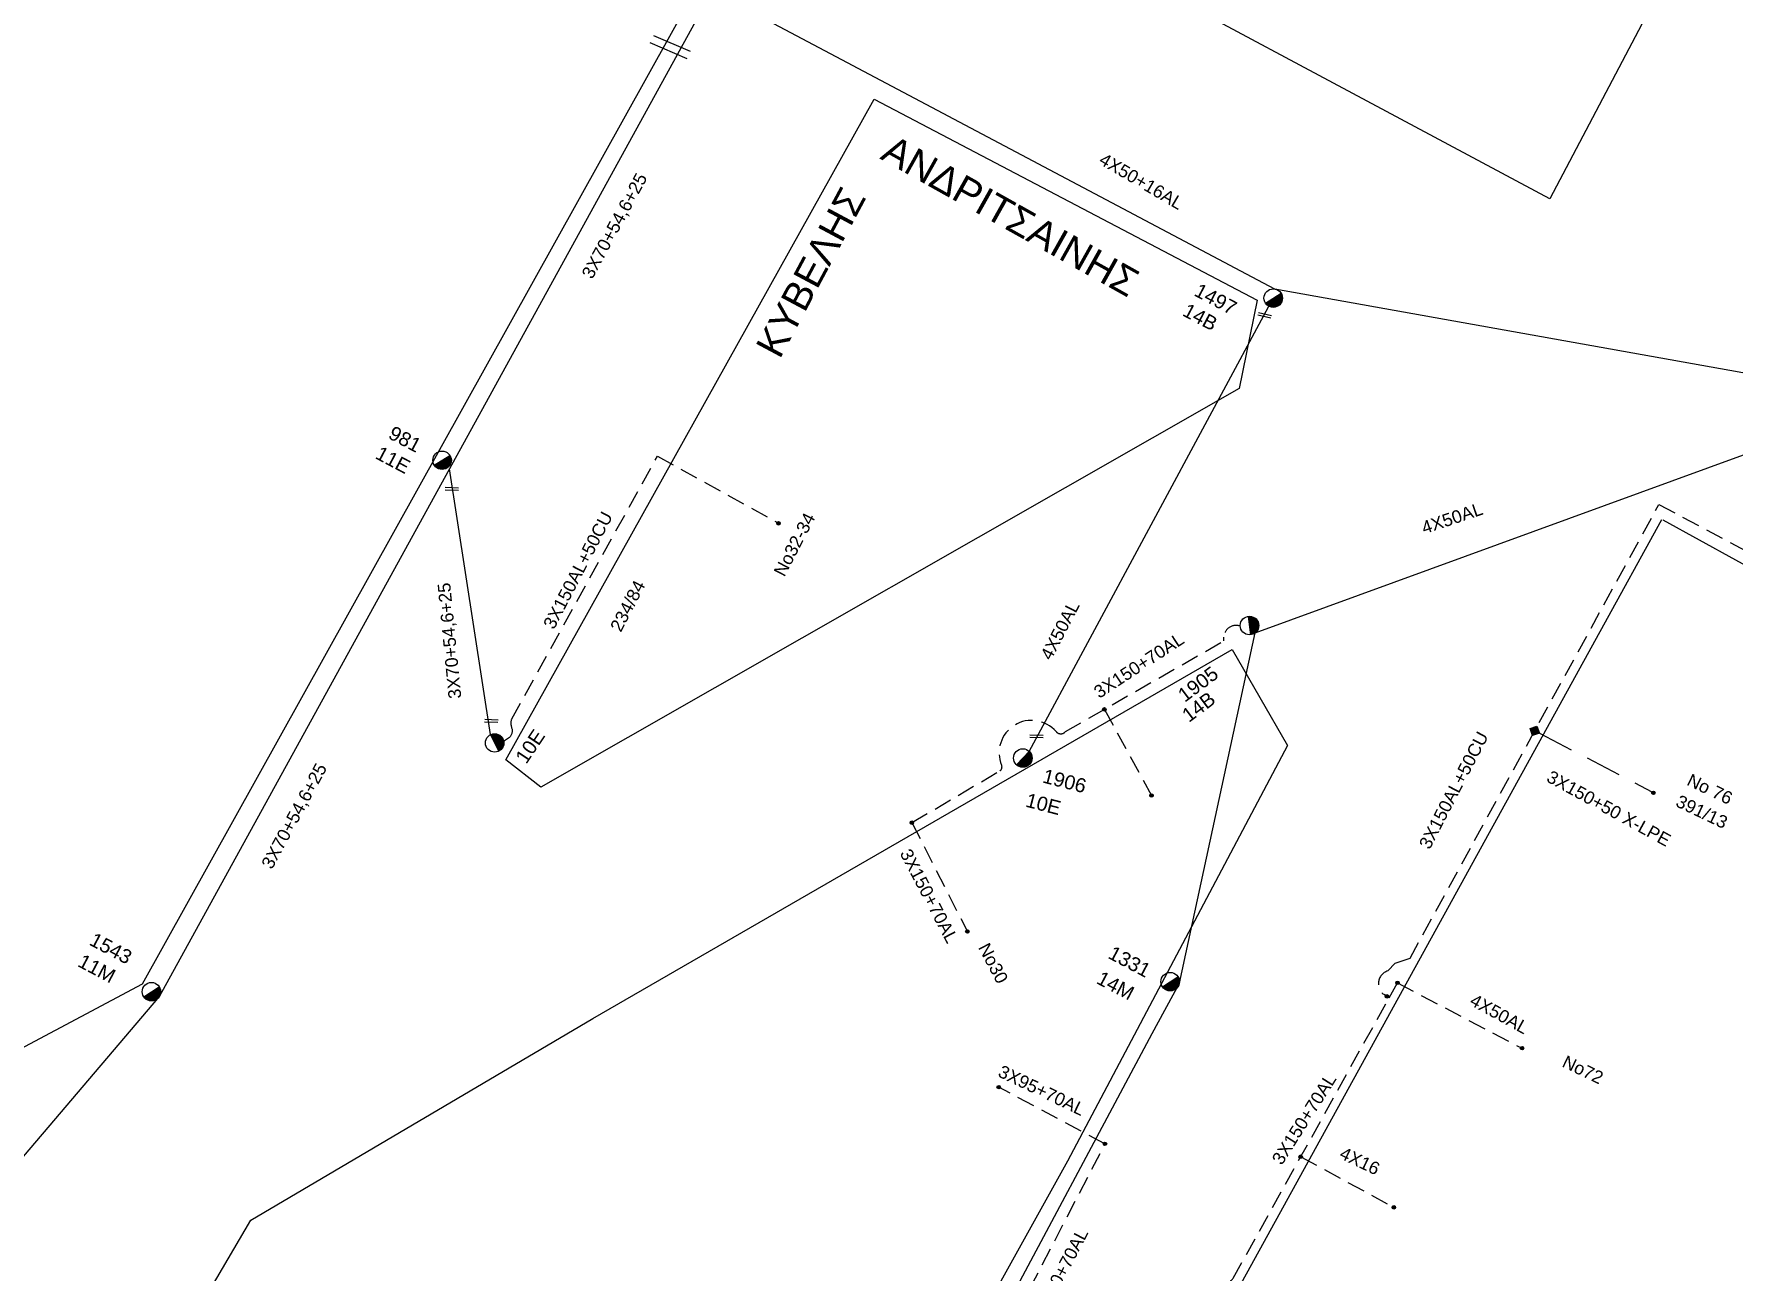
# Model space of a CAD drawing. Header units: millimetres. Extents: x 2101 to 3312, y 775 to 1363.
# Drawn here: x 2741.3 to 2861.7, y 952.9 to 1040.5 of the extents above; entities that cross this region are included whole.
import ezdxf

# ---------------------------------------------------------------- set-up
doc = ezdxf.new("R2010")
doc.units = ezdxf.units.MM
doc.linetypes.add('DASHED', pattern=[19.05, 12.7, -6.35])
for name, color, linetype in [('Άγνωστα', 7, 'Continuous'), ('Γυμνά εναέρια ΧΤ (3Φ)   4x50AL', 7, 'Continuous'), ('Γυμνά εναέρια ΧΤ και ΦΟΠ (3Φ)   4x50+16AL', 7, 'Continuous'), ('Εναέρια παροχή ΧΤ 4x16', 7, 'SYN_LINE'), ('Επιγραφές - Σχήματα', 7, 'Continuous'), ('Καλώδια ΧΤ   3x150+70AL', 7, 'DASHED'), ('Καλώδια ΧΤ   3x150AL+50CU', 7, 'DASHED'), ('Μηχανική τομή', 7, 'Continuous'), ('Στύλος ΦΜ', 7, 'Continuous'), ('Στύλος ΦΜ @ 1', 7, 'Continuous'), ('Συνδέσεις', 7, 'Continuous'), ('Τομή', 7, 'Continuous'), ('Υπόβαθρο ΔΕΗ', 7, 'Continuous')]:
    doc.layers.add(name, color=color, linetype=linetype)
doc.styles.add('Annotative', font='arial.ttf')
doc.styles.add('arial', font='arial.ttf')
doc.styles.get("Standard").update_dxf_attribs({"font": 'arial.ttf'})
doc.linetypes.add('SYN_LINE', pattern='A,0.5,-0.0001,["/\\/\\/\\/",Standard,S=0.1,R=0,X=0,Y=-0.05],-0.25', length=0.7501)

# ---------------------------------------------------------------- blocks, each defined once
blk = doc.blocks.new('ΥΠΑΡΧΩΝ ΤΣΙΜΕΝΤΕΝΙΟΣ ΣΤΥΛΟΣ')
at = {"layer": 'Στύλος ΦΜ'}
blk.add_hatch(color=7, dxfattribs=at).paths.add_polyline_path([(-1.29, -2.28, 0.574793), (2.62, 0, 0.268822), (1.3, 2.27)])
at = {"layer": 'Στύλος ΦΜ', "color": 7}
blk.add_line((-1.29, -2.28), (1.3, 2.27), dxfattribs=at)
blk.add_circle((0, 0), 2.62, dxfattribs=at)
at = {"layer": 'Στύλος ΦΜ', "flags": 4}
for tag, p in [('ΑΡΙΘΜΟΣ', (-4.68, 8.05)), ('ΤΥΠΟΣ', (-4.91, 3.03))]:
    blk.add_attdef(tag, p, '', height=4, dxfattribs=at)
blk = doc.blocks.new('ΤΟΜΗ')
at = {"layer": 'Τομή', "ltscale": 40}
for p, q in [((-5.68, 0), (5.68, 0)), ((5.68, -2.33), (-5.68, -2.33))]:
    blk.add_line(p, q, dxfattribs=at)
blk = doc.blocks.new('ΜΗΧΑΝΙΚΗ ΤΟΜΗ')
at = {"layer": 'Μηχανική τομή', "ltscale": 40}
for p, q in [((-1.89, 0.78), (1.89, 0.78)), ((1.89, 0), (-1.89, 0))]:
    blk.add_line(p, q, dxfattribs=at)
blk = doc.blocks.new('_ΣΥΝΔΕΣΗ')
at = {"layer": 'Συνδέσεις', "linetype": 'SYN_LINE', "ltscale": 40}
blk.add_hatch(color=256, dxfattribs=at).paths.add_polyline_path([(0.5, -0.01, 1), (-0.5, -0.01, 1)])
at = {"layer": 'Συνδέσεις'}
blk.add_circle((0, -0.01), 0.5, dxfattribs=at)
blk = doc.blocks.new('TSONTA XT1')
at = {"ltscale": 40}
h = blk.add_hatch(color=256, dxfattribs=at)
h.dxf.hatch_style = 1
h.paths.add_polyline_path([(595.96, 2487.66), (597.07, 2488.77), (595.96, 2489.87), (594.85, 2488.77)])
blk.add_lwpolyline([(594.85, 2488.77), (595.96, 2489.87), (597.07, 2488.77), (595.96, 2487.66)], close=True, dxfattribs=at)

msp = doc.modelspace()

# ---------------------------------------------------------------- linework, layer by layer
at = {"layer": 'Άγνωστα', "color": 6, "linetype": 'SYN_LINE', "ltscale": 10}
for points in [[(2789.38, 1043.61), (2750.23, 972.37), (2725.25, 943.02)], [(2773.67, 990.9), (2770.76, 1009.73)]]:
    msp.add_lwpolyline(points, dxfattribs=at)
at = {"layer": 'Άγνωστα', "color": 1, "linetype": 'DASHED', "ltscale": 0.1}
msp.add_lwpolyline([(2817.2, 961.9), (2809.67, 965.92)], dxfattribs=at)
at = {"layer": 'Γυμνά εναέρια ΧΤ (3Φ)   4x50AL', "color": 2, "ltscale": 40}
msp.add_lwpolyline([(2811.84, 989.71), (2829.12, 1021.83)], dxfattribs=at)
at = {"layer": 'Γυμνά εναέρια ΧΤ (3Φ)   4x50AL', "color": 1, "ltscale": 40}
msp.add_lwpolyline([(2788.68, 910.17), (2788.69, 910.56), (2808.95, 947.99), (2820.54, 969.72), (2822.47, 973.29), (2827.83, 998.11), (2872.28, 1014.31)], dxfattribs=at)
at = {"layer": 'Γυμνά εναέρια ΧΤ (3Φ)   4x50AL', "color": 30, "linetype": 'DASHED', "ltscale": 0.1}
msp.add_lwpolyline([(2837.33, 972.24), (2837.92, 973.31), (2846.75, 968.67)], dxfattribs=at)
at = {"layer": 'Γυμνά εναέρια ΧΤ και ΦΟΠ (3Φ)   4x50+16AL', "color": 2, "ltscale": 40}
msp.add_lwpolyline([(2910.96, 1109.79), (2881, 1052.47), (2872.83, 1014.66), (2829.24, 1022.47), (2789.38, 1043.61)], dxfattribs=at)
at = {"layer": 'Εναέρια παροχή ΧΤ 4x16', "color": 30, "linetype": 'DASHED', "ltscale": 0.1}
msp.add_lwpolyline([(2831.07, 960.99), (2837.66, 957.4)], dxfattribs=at)
at = {"layer": 'Καλώδια ΧΤ   3x150+70AL', "color": 1, "ltscale": 0.1}
msp.add_lwpolyline([(2803.52, 984.66), (2809.75, 988.33, 0.373681), (2809.88, 988.73, -0.853151), (2813.74, 991.11, 0.459479), (2814.4, 991.11), (2825.62, 997.55), (2825.63, 997.81, -0.510092), (2826.78, 998.59, 0.11821)], format="xyb", dxfattribs=at)
for points in [[(2817.16, 992.69), (2820.5, 986.59)], [(2803.52, 984.66), (2807.45, 976.95)], [(2810.34, 948.11), (2810.13, 948.26), (2817.2, 961.9)]]:
    msp.add_lwpolyline(points, dxfattribs=at)
at = {"layer": 'Καλώδια ΧΤ   3x150+70AL', "color": 30, "ltscale": 0.1}
msp.add_lwpolyline([(2825.08, 949.97), (2824.82, 949.96, -0.446833), (2824.54, 950.26, -0.045665), (2824.77, 951.52, -0.373425), (2825.61, 952.07, 0.294898), (2826.29, 952.39), (2837.33, 972.24)], format="xyb", dxfattribs=at)
at = {"layer": 'Καλώδια ΧΤ   3x150AL+50CU', "color": 6, "ltscale": 0.1}
msp.add_lwpolyline([(2774.6, 990.44), (2774.94, 990.66, 0.36926), (2775.17, 991.42, -0.208422), (2775.17, 992.01), (2785.49, 1010.63)], format="xyb", dxfattribs=at)
msp.add_lwpolyline([(2785.49, 1010.63), (2794.07, 1005.88)], dxfattribs=at)
at = {"layer": 'Καλώδια ΧΤ   3x150AL+50CU', "color": 30, "ltscale": 0.1}
msp.add_lwpolyline([(2837.33, 972.24), (2837, 972.46, -0.632181), (2837.23, 974.15), (2837.76, 974.7), (2838.81, 975.05), (2856.44, 1007.2), (2866.89, 1001.66), (2866.8, 1001.17, 0.954865), (2869.51, 1000.51, 1.040782)], format="xyb", dxfattribs=at)
at = {"layer": 'Καλώδια ΧΤ   3x150AL+50CU', "color": 30, "linetype": 'DASHED', "ltscale": 0.2}
msp.add_lwpolyline([(2847.98, 991.01), (2855.95, 986.84)], dxfattribs=at)
at = {"layer": 'Υπόβαθρο ΔΕΗ'}
for points in [[(2856.35, 1138.22), (2895.49, 1117.72), (2848.72, 1028.87), (2808.87, 1050.2), (2856.35, 1138.22)], [(2787.98, 1043.33), (2749, 973.22), (2725.78, 960.87), (2692.63, 978.53), (2741.91, 1068.82), (2787.93, 1043.24)], [(2827.98, 1021.69), (2826.71, 1015.42), (2777.23, 987.18), (2774.75, 989.12), (2800.85, 1035.93), (2827.98, 1021.69)], [(2856.72, 1006.11), (2897.9, 983.44), (2849.98, 895.64), (2807.44, 916.73), (2856.65, 1006.14)], [(2751.3, 947.31), (2756.7, 956.49), (2780.91, 970.79), (2826.22, 996.92), (2830.14, 990.13), (2820.78, 972.45), (2814.55, 960.67), (2805.81, 944.94), (2794.57, 924.83), (2751.3, 947.31)]]:
    msp.add_lwpolyline(points, dxfattribs=at)

# ---------------------------------------------------------------- block references
at = {"layer": 'Μηχανική τομή'}
for p, xscale, yscale, zscale, rotation in [((2828.49, 1020.52), 0.2499999999999997, 0.2499999999999997, 0.2499999999999997, 347.4518777776198), ((2770.93, 1008.41), 0.2499999999999999, 0.2499999999999999, 0.2499999999999999, 178.112876644233), ((2773.73, 991.97), 0.2499999999999999, 0.2499999999999999, 0.2499999999999999, 178.112876644233), ((2812.35, 990.87), 0.2499999999999999, 0.2499999999999999, 0.2499999999999999, 178.112876644233)]:
    msp.add_blockref('ΜΗΧΑΝΙΚΗ ΤΟΜΗ', p, dxfattribs=dict(at, xscale=xscale, yscale=yscale, zscale=zscale, rotation=rotation))
at = {"layer": 'Στύλος ΦΜ @ 1', "ltscale": 40}
ref = msp.add_blockref('ΥΠΑΡΧΩΝ ΤΣΙΜΕΝΤΕΝΙΟΣ ΣΤΥΛΟΣ', (2829.12, 1021.83), dxfattribs=dict(at, xscale=0.2499999999999999, yscale=0.2499999999999999, zscale=0.2499999999999999, rotation=332.1162570386498))
ref.add_attrib('ΤΥΠΟΣ', '1497', (2823.44, 1022.05), dxfattribs={"layer": 'Στύλος ΦΜ', "height": 1, "rotation": 332.1163, "flags": 4})
ref.add_attrib('ΑΡΙΘΜΟΣ', '14B', (2822.62, 1020.63), dxfattribs={"layer": 'Στύλος ΦΜ', "height": 1, "rotation": 332.1163, "flags": 4})
ref = msp.add_blockref('ΥΠΑΡΧΩΝ ΤΣΙΜΕΝΤΕΝΙΟΣ ΣΤΥΛΟΣ', (2770.24, 1010.34), dxfattribs=dict(at, xscale=0.2499999999999999, yscale=0.2499999999999999, zscale=0.2499999999999999, rotation=332.1162570386498))
ref.add_attrib('ΤΥΠΟΣ', '981', (2766.35, 1011.94), dxfattribs={"layer": 'Στύλος ΦΜ', "height": 1, "rotation": 332.1163, "flags": 4})
ref.add_attrib('ΑΡΙΘΜΟΣ', '11E', (2765.43, 1010.51), dxfattribs={"layer": 'Στύλος ΦΜ', "height": 1, "rotation": 332.1163, "flags": 4})
ref = msp.add_blockref('ΥΠΑΡΧΩΝ ΤΣΙΜΕΝΤΕΝΙΟΣ ΣΤΥΛΟΣ', (2827.44, 998.63), dxfattribs=dict(at, xscale=0.2499999999999999, yscale=0.2499999999999999, zscale=0.2499999999999999, rotation=36.89774544436047))
ref.add_attrib('ΤΥΠΟΣ', '1905', (2822.85, 993.15), dxfattribs={"layer": 'Στύλος ΦΜ', "height": 1, "rotation": 36.8977, "flags": 4})
ref.add_attrib('ΑΡΙΘΜΟΣ', '14B', (2823.14, 991.72), dxfattribs={"layer": 'Στύλος ΦΜ', "height": 1, "rotation": 36.8977, "flags": 4})
ref = msp.add_blockref('ΥΠΑΡΧΩΝ ΤΣΙΜΕΝΤΕΝΙΟΣ ΣΤΥΛΟΣ', (2773.96, 990.31), dxfattribs=dict(at, xscale=0.2499999999999999, yscale=0.2499999999999999, zscale=0.2499999999999999, rotation=56.11631112796076))
ref.add_attrib('ΤΥΠΟΣ', '10E', (2776.2, 988.76), dxfattribs={"layer": 'Στύλος ΦΜ', "height": 1, "rotation": 56.1163, "flags": 4})
ref = msp.add_blockref('ΥΠΑΡΧΩΝ ΤΣΙΜΕΝΤΕΝΙΟΣ ΣΤΥΛΟΣ', (2811.38, 989.24), dxfattribs=dict(at, xscale=0.2499999999999999, yscale=0.2499999999999999, zscale=0.2499999999999999, rotation=345.4490851949373))
ref.add_attrib('ΤΥΠΟΣ', '1906', (2812.71, 987.52), dxfattribs={"layer": 'Στύλος ΦΜ', "height": 1, "rotation": 345.4491, "flags": 4})
ref.add_attrib('ΑΡΙΘΜΟΣ', '10E', (2811.51, 985.81), dxfattribs={"layer": 'Στύλος ΦΜ', "height": 1, "rotation": 345.4491, "flags": 4})
ref = msp.add_blockref('ΥΠΑΡΧΩΝ ΤΣΙΜΕΝΤΕΝΙΟΣ ΣΤΥΛΟΣ', (2749.65, 972.68), dxfattribs=dict(at, xscale=0.2499999999999999, yscale=0.2499999999999999, zscale=0.2499999999999999, rotation=332.1162570386498))
ref.add_attrib('ΤΥΠΟΣ', '1543', (2745.17, 976.04), dxfattribs={"layer": 'Στύλος ΦΜ', "height": 1, "rotation": 332.1163, "flags": 4})
ref.add_attrib('ΑΡΙΘΜΟΣ', '11M', (2744.35, 974.52), dxfattribs={"layer": 'Στύλος ΦΜ', "height": 1, "rotation": 332.1163, "flags": 4})
ref = msp.add_blockref('ΥΠΑΡΧΩΝ ΤΣΙΜΕΝΤΕΝΙΟΣ ΣΤΥΛΟΣ', (2821.82, 973.39), dxfattribs=dict(at, xscale=0.2499999999999999, yscale=0.2499999999999999, zscale=0.2499999999999999, rotation=332.1162570386498))
ref.add_attrib('ΤΥΠΟΣ', '1331', (2817.34, 975.1), dxfattribs={"layer": 'Στύλος ΦΜ', "height": 1, "rotation": 332.1163, "flags": 4})
ref.add_attrib('ΑΡΙΘΜΟΣ', '14M', (2816.52, 973.31), dxfattribs={"layer": 'Στύλος ΦΜ', "height": 1, "rotation": 332.1163, "flags": 4})
at = {"layer": 'Συνδέσεις', "xscale": 0.25, "yscale": 0.25, "zscale": 0.25}
for p in [(2794.07, 1005.88), (2817.16, 992.69), (2820.5, 986.59), (2856.05, 986.78), (2803.52, 984.66), (2807.45, 976.95), (2837.92, 973.31), (2837.17, 972.36), (2846.75, 968.68), (2809.67, 965.92), (2817.2, 961.9), (2831.07, 960.99), (2837.66, 957.4)]:
    msp.add_blockref('_ΣΥΝΔΕΣΗ', p, dxfattribs=at)
at = {"layer": 'Συνδέσεις', "xscale": 0.3317513836082071, "yscale": 0.3317513836082071, "zscale": 0.3317513836082071, "rotation": 334.5723857957586}
msp.add_blockref('TSONTA XT1', (2314.58, 330.39), dxfattribs=at)
at = {"layer": 'Τομή', "xscale": 0.2499999999999993, "yscale": 0.2499999999999993, "zscale": 0.2499999999999993, "rotation": 156.639691269662}
msp.add_blockref('ΤΟΜΗ', (2786.29, 1039.35), dxfattribs=at)

# ---------------------------------------------------------------- texts
at = {"layer": 'Άγνωστα', "ltscale": 40, "char_height": 0.9, "width": 69.1904, "attachment_point": 1, "style": 'arial'}
for s, insert, rotation in [('3X70+54,6+25', (2780.08, 1023.55), 61.4722), ('No32-34', (2793.69, 1002.44), 62.5666), ('3X70+54,6+25', (2770.71, 993.4), 95.5507), ('234/84', (2782.1, 998.52), 62.5666), ('3X70+54,6+25', (2757.39, 981.73), 61.4722), ('No 76', (2858.74, 988.17), 334.4336), ('391/13', (2857.95, 986.67), 334.4336), ('No30', (2808.99, 976.24), 297.6662), ('No72', (2849.9, 968.21), 334.4336), ('3X95+70AL', (2809.94, 967.52), 334.4336)]:
    msp.add_mtext(s, dxfattribs=dict(at, insert=insert, rotation=rotation))
at = {"layer": 'Γυμνά εναέρια ΧΤ (3Φ)   4x50AL', "ltscale": 40, "char_height": 0.9, "width": 69.1904, "attachment_point": 1, "style": 'arial'}
for insert, rotation in [((2839.53, 1005.95), 18.6342), ((2812.58, 996.52), 62.5666), ((2843.4, 972.58), 331.2501)]:
    msp.add_mtext('4X50AL', dxfattribs=dict(at, insert=insert, rotation=rotation))
at = {"layer": 'Γυμνά εναέρια ΧΤ και ΦΟΠ (3Φ)   4x50+16AL', "ltscale": 40, "insert": (2817.16, 1032.17), "char_height": 0.9, "width": 69.1904, "attachment_point": 1, "rotation": 329.6524, "style": 'arial'}
msp.add_mtext('4X50+16AL', dxfattribs=at)
at = {"layer": 'Εναέρια παροχή ΧΤ 4x16', "ltscale": 40, "insert": (2834.13, 961.73), "char_height": 0.9, "width": 69.1904, "attachment_point": 1, "rotation": 334.4336, "style": 'arial'}
msp.add_mtext('4X16', dxfattribs=at)
at = {"layer": 'Επιγραφές - Σχήματα', "ltscale": 40, "char_height": 2, "width": 28.8889, "attachment_point": 1, "style": 'arial'}
for s, insert, rotation in [('ANΔPITΣAINHΣ', (2802.18, 1033.48), 330.7348), ('KYBEΛHΣ', (2792.39, 1018.39), 61.8474)]:
    msp.add_mtext(s, dxfattribs=dict(at, insert=insert, rotation=rotation))
at = {"layer": 'Καλώδια ΧΤ   3x150+70AL', "ltscale": 40, "char_height": 0.9, "width": 69.1904, "attachment_point": 1, "style": 'arial'}
for insert, rotation in [((2816.3, 994.18), 33.2752), ((2803.44, 982.91), 297.6662), ((2828.97, 960.82), 57.6588), ((2811.88, 949.54), 62.5005)]:
    msp.add_mtext('3X150+70AL', dxfattribs=dict(at, insert=insert, rotation=rotation))
at = {"layer": 'Καλώδια ΧΤ   3x150AL+50CU', "ltscale": 40, "char_height": 0.9, "width": 69.1904, "attachment_point": 1}
for s, insert, rotation, style in [('3X150AL+50CU', (2777.36, 998.71), 62.5666, 'arial'), ('3X150AL+50CU', (2839.4, 983.12), 62.5666, 'Annotative'), ('3X150+50 X-LPE', (2848.84, 988.41), 331.2554, 'Annotative')]:
    msp.add_mtext(s, dxfattribs=dict(at, insert=insert, rotation=rotation, style=style))

doc.saveas('drawing.dxf')
